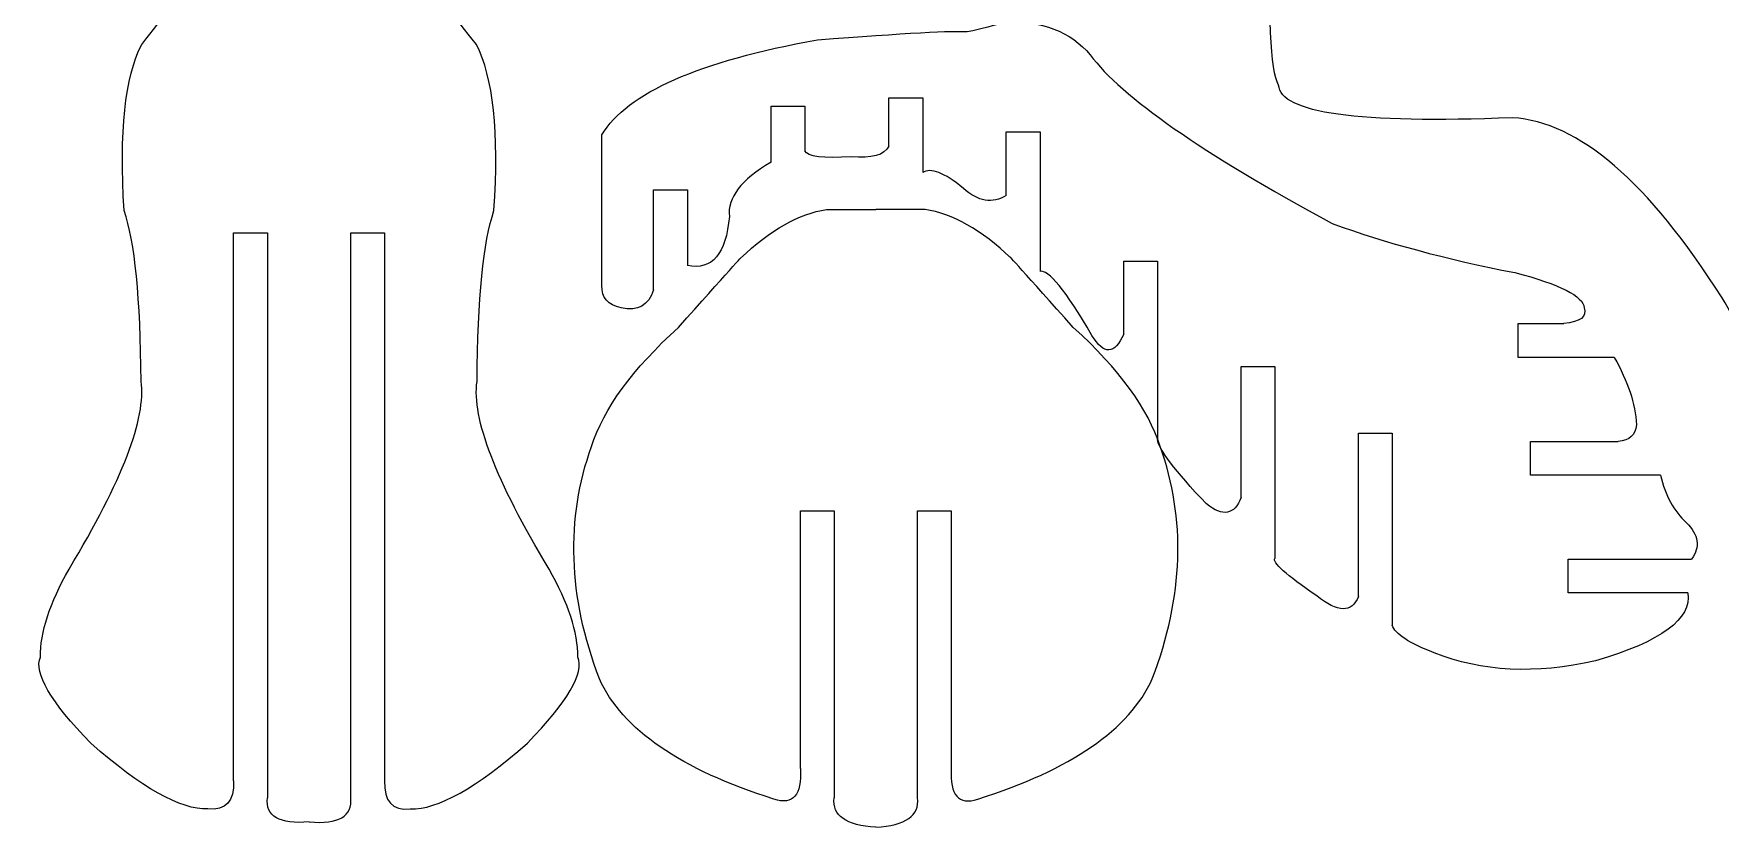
# Model space of a CAD drawing. Header units: inches. Extents: x -11.3 to 0.1, y -3 to 8.6.
# Drawn here: x -11.32 to -5.89, y -2.92 to -0.36 of the extents above; entities that cross this region are included whole.
import ezdxf

# ---------------------------------------------------------------- set-up
doc = ezdxf.new("R2010")
doc.units = ezdxf.units.IN
doc.header["$MEASUREMENT"] = 0
doc.layers.add('Layer 1', color=7, linetype='Continuous')

msp = doc.modelspace()

# ---------------------------------------------------------------- linework, layer by layer
at = {"layer": 'Layer 1', "color": 1, "lineweight": 9}
for points, knots in [([(-5.1473, -2.7944), (-5.1468, -2.8505), (-5.1801, -2.8776), (-5.2474, -2.8757), (-5.2474, -2.8757), (-5.3166, -2.8638), (-5.4361, -2.7648), (-5.606, -2.5789), (-5.606, -2.5789), (-5.7651, -2.3693), (-5.8248, -2.1252), (-5.7852, -1.8465), (-5.7852, -1.8465), (-5.7387, -1.5952), (-5.7701, -1.3841), (-5.8794, -1.2132), (-5.8794, -1.2132), (-6.1169, -0.8387), (-6.3419, -0.6451), (-6.5543, -0.6326), (-6.5543, -0.6326), (-7.0519, -0.6527), (-7.3033, -0.6175), (-7.3083, -0.527), (-7.3083, -0.527), (-7.3347, -0.4818), (-7.3435, -0.3008), (-7.3347, 0.0159), (-7.3347, 0.0159), (-7.3252, 0.0576), (-7.2894, 0.0984), (-7.2271, 0.1383), (-7.2271, 0.1383), (-7.1925, 0.1799), (-7.1667, 0.2215), (-7.1497, 0.2631), (-7.1497, 0.2631), (-7.1172, 0.3028), (-7.0893, 0.311), (-7.0662, 0.2877)], [0, 0, 0, 0, 0.1, 0.1, 0.1, 0.1, 0.2, 0.2, 0.2, 0.2, 0.3, 0.3, 0.3, 0.3, 0.4, 0.4, 0.4, 0.4, 0.5, 0.5, 0.5, 0.5, 0.6, 0.6, 0.6, 0.6, 0.7, 0.7, 0.7, 0.7, 0.8, 0.8, 0.8, 0.8, 0.9, 0.9, 0.9, 0.9, 1, 1, 1, 1]), ([(-10.676, -2.7697), (-10.6733, -2.8353), (-10.7009, -2.8655), (-10.7588, -2.8605), (-10.7588, -2.8605), (-10.8469, -2.863), (-10.9727, -2.7924), (-11.1363, -2.6487), (-11.1363, -2.6487), (-11.2659, -2.5145), (-11.3199, -2.4218), (-11.2986, -2.3708), (-11.2986, -2.3708), (-11.2992, -2.2914), (-11.2684, -2.1968), (-11.2061, -2.0871), (-11.2061, -2.0871), (-11.0343, -1.8023), (-10.957, -1.6006), (-10.974, -1.4821), (-10.974, -1.4821), (-10.9758, -1.2142), (-10.9941, -1.0308), (-11.0287, -0.9318), (-11.0287, -0.9318), (-11.045, -0.6791), (-11.0262, -0.5007), (-10.9721, -0.3967), (-10.9721, -0.3967), (-10.8959, -0.3022), (-10.8613, -0.2505), (-10.8683, -0.2417), (-10.8683, -0.2417), (-10.8689, -0.2001), (-10.8481, -0.1559), (-10.806, -0.1093), (-10.806, -0.1093), (-10.6662, 0.0974), (-10.5418, 0.1958), (-10.4327, 0.1857)], [0, 0, 0, 0, 0.1, 0.1, 0.1, 0.1, 0.2, 0.2, 0.2, 0.2, 0.3, 0.3, 0.3, 0.3, 0.4, 0.4, 0.4, 0.4, 0.5, 0.5, 0.5, 0.5, 0.6, 0.6, 0.6, 0.6, 0.7, 0.7, 0.7, 0.7, 0.8, 0.8, 0.8, 0.8, 0.9, 0.9, 0.9, 0.9, 1, 1, 1, 1]), ([(-10.1894, -2.7697), (-10.1922, -2.8353), (-10.1646, -2.8655), (-10.1067, -2.8605), (-10.1067, -2.8605), (-10.0186, -2.863), (-9.8928, -2.7924), (-9.7292, -2.6487), (-9.7292, -2.6487), (-9.5996, -2.5145), (-9.5455, -2.4218), (-9.5669, -2.3708), (-9.5669, -2.3708), (-9.5663, -2.2914), (-9.5971, -2.1968), (-9.6594, -2.0871), (-9.6594, -2.0871), (-9.8311, -1.8023), (-9.9085, -1.6006), (-9.8915, -1.4821), (-9.8915, -1.4821), (-9.8896, -1.2142), (-9.8714, -1.0308), (-9.8368, -0.9318), (-9.8368, -0.9318), (-9.8204, -0.6791), (-9.8393, -0.5007), (-9.8934, -0.3967), (-9.8934, -0.3967), (-9.9695, -0.3022), (-10.0041, -0.2505), (-9.9972, -0.2417), (-9.9972, -0.2417), (-9.9966, -0.2001), (-10.0173, -0.1559), (-10.0595, -0.1093), (-10.0595, -0.1093), (-10.1993, 0.0974), (-10.3237, 0.1958), (-10.4327, 0.1857)], [0, 0, 0, 0, 0.1, 0.1, 0.1, 0.1, 0.2, 0.2, 0.2, 0.2, 0.3, 0.3, 0.3, 0.3, 0.4, 0.4, 0.4, 0.4, 0.5, 0.5, 0.5, 0.5, 0.6, 0.6, 0.6, 0.6, 0.7, 0.7, 0.7, 0.7, 0.8, 0.8, 0.8, 0.8, 0.9, 0.9, 0.9, 0.9, 1, 1, 1, 1]), ([(-8.7944, -0.3812), (-8.5129, -0.3598), (-8.352, -0.351), (-8.3118, -0.3548), (-8.3118, -0.3548), (-8.2615, -0.3443), (-8.2221, -0.334), (-8.1935, -0.3241), (-8.1935, -0.3241), (-8.0718, -0.3191), (-7.9792, -0.3543), (-7.9155, -0.4298), (-7.9155, -0.4298), (-7.8142, -0.5659), (-7.5542, -0.747), (-7.1356, -0.9731), (-7.1356, -0.9731), (-6.9646, -1.0359), (-6.7686, -1.0887), (-6.5474, -1.1314), (-6.5474, -1.1314), (-6.4016, -1.1696), (-6.3269, -1.2075), (-6.3234, -1.2451), (-6.3234, -1.2451), (-6.3139, -1.2734), (-6.336, -1.2904), (-6.3896, -1.296)], [0, 0, 0, 0, 0.142857, 0.142857, 0.142857, 0.142857, 0.285714, 0.285714, 0.285714, 0.285714, 0.428571, 0.428571, 0.428571, 0.428571, 0.571429, 0.571429, 0.571429, 0.571429, 0.714286, 0.714286, 0.714286, 0.714286, 0.857143, 0.857143, 0.857143, 0.857143, 1, 1, 1, 1]), ([(-8.9441, -0.7752), (-8.9441, -0.7752), (-8.9441, -0.5947), (-8.9441, -0.5947), (-8.9441, -0.5947), (-8.9441, -0.5947), (-8.8351, -0.5947), (-8.8351, -0.5947), (-8.8351, -0.5947), (-8.8351, -0.5947), (-8.8351, -0.7393), (-8.8351, -0.7393)], [0, 0, 0, 0, 0.333333, 0.333333, 0.333333, 0.333333, 0.666667, 0.666667, 0.666667, 0.666667, 1, 1, 1, 1]), ([(-8.5641, -0.7242), (-8.5641, -0.7242), (-8.5641, -0.5682), (-8.5641, -0.5682), (-8.5641, -0.5682), (-8.5641, -0.5682), (-8.4551, -0.5682), (-8.4551, -0.5682), (-8.4551, -0.5682), (-8.4551, -0.5682), (-8.4551, -0.8091), (-8.4551, -0.8091)], [0, 0, 0, 0, 0.333333, 0.333333, 0.333333, 0.333333, 0.666667, 0.666667, 0.666667, 0.666667, 1, 1, 1, 1]), ([(-9.3223, -1.1866), (-9.3383, -1.2375), (-9.373, -1.257), (-9.4265, -1.2451), (-9.4265, -1.2451), (-9.47, -1.2361), (-9.4908, -1.2122), (-9.4889, -1.1732), (-9.4889, -1.1732), (-9.4889, -0.981), (-9.4889, -0.8794), (-9.4889, -0.6873)], [0, 0, 0, 0, 0.333333, 0.333333, 0.333333, 0.333333, 0.666667, 0.666667, 0.666667, 0.666667, 1, 1, 1, 1]), ([(-8.1859, -0.8827), (-8.1859, -0.8827), (-8.1859, -0.6777), (-8.1859, -0.6777), (-8.1859, -0.6777), (-8.1859, -0.6777), (-8.0769, -0.6777), (-8.0769, -0.6777), (-8.0769, -0.6777), (-8.0769, -0.6777), (-8.0769, -1.1281), (-8.0769, -1.1281)], [0, 0, 0, 0, 0.333333, 0.333333, 0.333333, 0.333333, 0.666667, 0.666667, 0.666667, 0.666667, 1, 1, 1, 1]), ([(-8.5641, -0.7242), (-8.5792, -0.7531), (-8.6195, -0.7645), (-8.6851, -0.7582), (-8.6851, -0.7582), (-8.7763, -0.7645), (-8.8263, -0.7582), (-8.8351, -0.7393)], [0, 0, 0, 0, 0.5, 0.5, 0.5, 0.5, 1, 1, 1, 1]), ([(-8.9441, -0.7752), (-9.0406, -0.8324), (-9.0853, -0.8909), (-9.0784, -0.9507), (-9.0784, -0.9507), (-9.0889, -1.0715), (-9.1339, -1.1243), (-9.2133, -1.1092)], [0, 0, 0, 0, 0.5, 0.5, 0.5, 0.5, 1, 1, 1, 1]), ([(-8.1859, -0.8827), (-8.2307, -0.9104), (-8.2767, -0.9029), (-8.3239, -0.8601), (-8.3239, -0.8601), (-8.3861, -0.8091), (-8.4298, -0.7922), (-8.4551, -0.8091)], [0, 0, 0, 0, 0.5, 0.5, 0.5, 0.5, 1, 1, 1, 1]), ([(-9.3223, -1.1866), (-9.3223, -1.1866), (-9.3223, -0.8645), (-9.3223, -0.8645), (-9.3223, -0.8645), (-9.3223, -0.8645), (-9.2133, -0.8645), (-9.2133, -0.8645), (-9.2133, -0.8645), (-9.2133, -0.8645), (-9.2133, -1.1092), (-9.2133, -1.1092)], [0, 0, 0, 0, 0.333333, 0.333333, 0.333333, 0.333333, 0.666667, 0.666667, 0.666667, 0.666667, 1, 1, 1, 1]), ([(-8.8495, -2.7303), (-8.8442, -2.8161), (-8.8726, -2.8488), (-8.9348, -2.8287), (-8.9348, -2.8287), (-9.2355, -2.7335), (-9.423, -2.6043), (-9.4972, -2.441), (-9.4972, -2.441), (-9.5978, -2.1747), (-9.6062, -1.9251), (-9.5224, -1.6921), (-9.5224, -1.6921), (-9.484, -1.5706), (-9.3906, -1.4427), (-9.2424, -1.3084), (-9.2424, -1.3084), (-9.0902, -1.1382), (-9.0235, -1.0638), (-9.0424, -1.0853), (-9.0424, -1.0853), (-8.9461, -0.9939), (-8.8536, -0.9416), (-8.7649, -0.9283), (-8.7649, -0.9283), (-8.7121, -0.9283), (-8.6592, -0.9283), (-8.6063, -0.9283)], [0, 0, 0, 0, 0.142857, 0.142857, 0.142857, 0.142857, 0.285714, 0.285714, 0.285714, 0.285714, 0.428571, 0.428571, 0.428571, 0.428571, 0.571429, 0.571429, 0.571429, 0.571429, 0.714286, 0.714286, 0.714286, 0.714286, 0.857143, 0.857143, 0.857143, 0.857143, 1, 1, 1, 1]), ([(-8.3631, -2.7303), (-8.3684, -2.8161), (-8.3399, -2.8488), (-8.2778, -2.8287), (-8.2778, -2.8287), (-7.9771, -2.7335), (-7.7896, -2.6043), (-7.7154, -2.441), (-7.7154, -2.441), (-7.6148, -2.1747), (-7.6063, -1.9251), (-7.6901, -1.6921), (-7.6901, -1.6921), (-7.7286, -1.5706), (-7.8219, -1.4427), (-7.9701, -1.3084), (-7.9701, -1.3084), (-8.1224, -1.1382), (-8.1891, -1.0638), (-8.1702, -1.0853), (-8.1702, -1.0853), (-8.2664, -0.9939), (-8.3589, -0.9416), (-8.4476, -0.9283), (-8.4476, -0.9283), (-8.5005, -0.9283), (-8.5534, -0.9283), (-8.6063, -0.9283)], [0, 0, 0, 0, 0.142857, 0.142857, 0.142857, 0.142857, 0.285714, 0.285714, 0.285714, 0.285714, 0.428571, 0.428571, 0.428571, 0.428571, 0.571429, 0.571429, 0.571429, 0.571429, 0.714286, 0.714286, 0.714286, 0.714286, 0.857143, 0.857143, 0.857143, 0.857143, 1, 1, 1, 1]), ([(-10.676, -2.7697), (-10.676, -2.7697), (-10.676, -1.0039), (-10.676, -1.0039), (-10.676, -1.0039), (-10.676, -1.0039), (-10.567, -1.0039), (-10.567, -1.0039), (-10.567, -1.0039), (-10.567, -1.0039), (-10.567, -2.8246), (-10.567, -2.8246)], [0, 0, 0, 0, 0.333333, 0.333333, 0.333333, 0.333333, 0.666667, 0.666667, 0.666667, 0.666667, 1, 1, 1, 1]), ([(-10.2985, -2.8246), (-10.2985, -2.8246), (-10.2985, -1.0039), (-10.2985, -1.0039), (-10.2985, -1.0039), (-10.2985, -1.0039), (-10.1894, -1.0039), (-10.1894, -1.0039), (-10.1894, -1.0039), (-10.1894, -1.0039), (-10.1894, -2.7697), (-10.1894, -2.7697)], [0, 0, 0, 0, 0.333333, 0.333333, 0.333333, 0.333333, 0.666667, 0.666667, 0.666667, 0.666667, 1, 1, 1, 1]), ([(-7.8077, -1.33), (-7.8367, -1.3967), (-7.8708, -1.398), (-7.9098, -1.3338), (-7.9098, -1.3338), (-7.9953, -1.1885), (-8.051, -1.1199), (-8.0769, -1.1281)], [0, 0, 0, 0, 0.5, 0.5, 0.5, 0.5, 1, 1, 1, 1]), ([(-7.8077, -1.33), (-7.8077, -1.33), (-7.8077, -1.0945), (-7.8077, -1.0945), (-7.8077, -1.0945), (-7.8077, -1.0945), (-7.6987, -1.0945), (-7.6987, -1.0945), (-7.6987, -1.0945), (-7.6987, -1.0945), (-7.6987, -1.6697), (-7.6987, -1.6697)], [0, 0, 0, 0, 0.333333, 0.333333, 0.333333, 0.333333, 0.666667, 0.666667, 0.666667, 0.666667, 1, 1, 1, 1]), ([(-6.227, -1.405), (-6.227, -1.405), (-6.5364, -1.405), (-6.5364, -1.405), (-6.5364, -1.405), (-6.5364, -1.405), (-6.5364, -1.296), (-6.5364, -1.296), (-6.5364, -1.296), (-6.5364, -1.296), (-6.3896, -1.296), (-6.3896, -1.296)], [0, 0, 0, 0, 0.333333, 0.333333, 0.333333, 0.333333, 0.666667, 0.666667, 0.666667, 0.666667, 1, 1, 1, 1]), ([(-6.227, -1.405), (-6.1828, -1.4816), (-6.1589, -1.5541), (-6.1551, -1.6225), (-6.1551, -1.6225), (-6.1583, -1.6551), (-6.1778, -1.6729), (-6.2137, -1.6758)], [0, 0, 0, 0, 0.5, 0.5, 0.5, 0.5, 1, 1, 1, 1]), ([(-7.4296, -1.8566), (-7.4296, -1.8566), (-7.4296, -1.4342), (-7.4296, -1.4342), (-7.4296, -1.4342), (-7.4296, -1.4342), (-7.3206, -1.4342), (-7.3206, -1.4342), (-7.3206, -1.4342), (-7.3206, -1.4342), (-7.3206, -2.053), (-7.3206, -2.053)], [0, 0, 0, 0, 0.333333, 0.333333, 0.333333, 0.333333, 0.666667, 0.666667, 0.666667, 0.666667, 1, 1, 1, 1]), ([(-7.4296, -1.8566), (-7.4504, -1.9125), (-7.4875, -1.9195), (-7.5411, -1.8773), (-7.5411, -1.8773), (-7.6424, -1.7704), (-7.6949, -1.7012), (-7.6987, -1.6697)], [0, 0, 0, 0, 0.5, 0.5, 0.5, 0.5, 1, 1, 1, 1]), ([(-7.0514, -2.1755), (-7.0514, -2.1755), (-7.0514, -1.6493), (-7.0514, -1.6493), (-7.0514, -1.6493), (-7.0514, -1.6493), (-6.9424, -1.6493), (-6.9424, -1.6493), (-6.9424, -1.6493), (-6.9424, -1.6493), (-6.9424, -2.2681), (-6.9424, -2.2681)], [0, 0, 0, 0, 0.333333, 0.333333, 0.333333, 0.333333, 0.666667, 0.666667, 0.666667, 0.666667, 1, 1, 1, 1]), ([(-6.0776, -1.7848), (-6.0776, -1.7848), (-6.4965, -1.7848), (-6.4965, -1.7848), (-6.4965, -1.7848), (-6.4965, -1.7848), (-6.4965, -1.6758), (-6.4965, -1.6758), (-6.4965, -1.6758), (-6.4965, -1.6758), (-6.2137, -1.6758), (-6.2137, -1.6758)], [0, 0, 0, 0, 0.333333, 0.333333, 0.333333, 0.333333, 0.666667, 0.666667, 0.666667, 0.666667, 1, 1, 1, 1]), ([(-6.0776, -1.7848), (-6.0625, -1.8496), (-6.0347, -1.9006), (-5.9944, -1.9377), (-5.9944, -1.9377), (-5.9547, -1.9766), (-5.949, -2.0157), (-5.9774, -2.0552)], [0, 0, 0, 0, 0.5, 0.5, 0.5, 0.5, 1, 1, 1, 1]), ([(-8.8495, -2.7303), (-8.8495, -2.7303), (-8.8495, -1.8992), (-8.8495, -1.8992), (-8.8495, -1.8992), (-8.8495, -1.8992), (-8.7405, -1.8992), (-8.7405, -1.8992), (-8.7405, -1.8992), (-8.7405, -1.8992), (-8.7405, -2.8249), (-8.7405, -2.8249)], [0, 0, 0, 0, 0.333333, 0.333333, 0.333333, 0.333333, 0.666667, 0.666667, 0.666667, 0.666667, 1, 1, 1, 1]), ([(-8.4721, -2.8249), (-8.4721, -2.8249), (-8.4721, -1.8992), (-8.4721, -1.8992), (-8.4721, -1.8992), (-8.4721, -1.8992), (-8.3631, -1.8992), (-8.3631, -1.8992), (-8.3631, -1.8992), (-8.3631, -1.8992), (-8.3631, -2.7303), (-8.3631, -2.7303)], [0, 0, 0, 0, 0.333333, 0.333333, 0.333333, 0.333333, 0.666667, 0.666667, 0.666667, 0.666667, 1, 1, 1, 1]), ([(-7.0514, -2.1755), (-7.0722, -2.229), (-7.1169, -2.2283), (-7.1856, -2.1736), (-7.1856, -2.1736), (-7.2844, -2.1056), (-7.3293, -2.0654), (-7.3206, -2.053)], [0, 0, 0, 0, 0.5, 0.5, 0.5, 0.5, 1, 1, 1, 1]), ([(-5.9895, -2.1642), (-5.9895, -2.1642), (-6.3751, -2.1642), (-6.3751, -2.1642), (-6.3751, -2.1642), (-6.3751, -2.1642), (-6.3751, -2.0552), (-6.3751, -2.0552), (-6.3751, -2.0552), (-6.3751, -2.0552), (-5.9774, -2.0552), (-5.9774, -2.0552)], [0, 0, 0, 0, 0.333333, 0.333333, 0.333333, 0.333333, 0.666667, 0.666667, 0.666667, 0.666667, 1, 1, 1, 1]), ([(-5.9895, -2.1642), (-5.9756, -2.2474), (-6.0749, -2.3203), (-6.2873, -2.3831), (-6.2873, -2.3831), (-6.4808, -2.4271), (-6.6542, -2.4183), (-6.8076, -2.3567), (-6.8076, -2.3567), (-6.8885, -2.3258), (-6.9335, -2.2963), (-6.9424, -2.2681)], [0, 0, 0, 0, 0.333333, 0.333333, 0.333333, 0.333333, 0.666667, 0.666667, 0.666667, 0.666667, 1, 1, 1, 1])]:
    msp.add_open_spline(points, degree=3, knots=knots, dxfattribs=at)
for points in [[(-9.4889, -0.6873), (-9.4077, -0.5521), (-9.1761, -0.4501), (-8.7944, -0.3812)], [(-10.4327, -2.9021), (-10.5283, -2.9103), (-10.5731, -2.8845), (-10.567, -2.8246)], [(-10.4327, -2.9021), (-10.3371, -2.9103), (-10.2924, -2.8845), (-10.2985, -2.8246)], [(-8.6063, -2.9194), (-8.7026, -2.9131), (-8.7474, -2.8816), (-8.7405, -2.8249)], [(-8.6063, -2.9194), (-8.5099, -2.9131), (-8.4652, -2.8816), (-8.4721, -2.8249)]]:
    msp.add_open_spline(points, degree=3, dxfattribs=at)

doc.saveas('drawing.dxf')
